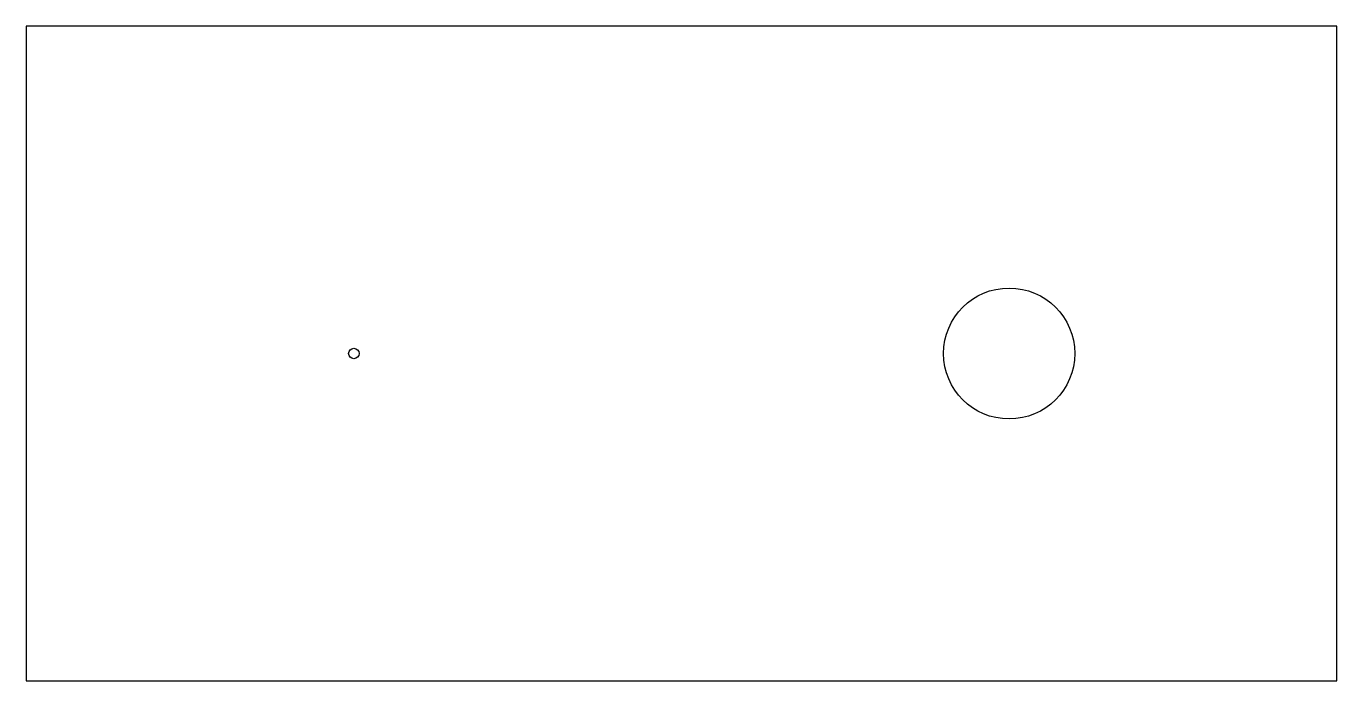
# Model space of a CAD drawing. Header units: millimetres. Extents: x 0 to 100, y 0 to 50.
import ezdxf

# ---------------------------------------------------------------- set-up
doc = ezdxf.new("R2010")
doc.units = ezdxf.units.MM

msp = doc.modelspace()

# ---------------------------------------------------------------- linework, layer by layer
msp.add_lwpolyline([(0, 0), (100, 0), (100, 50), (0, 50)], close=True)
for centre, radius in [((75, 25), 5), ((25, 25), 0.4)]:
    msp.add_circle(centre, radius)

doc.saveas('drawing.dxf')
